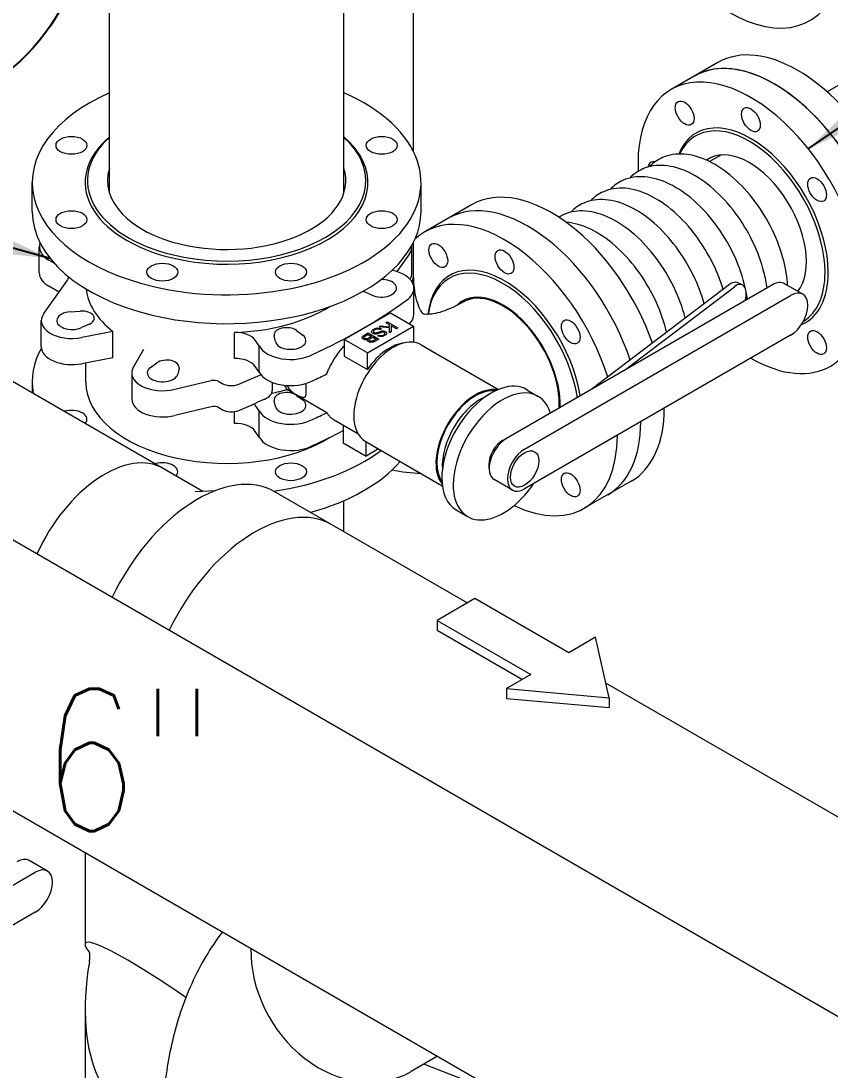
# Model space of a CAD drawing. Header units: millimetres. Extents: x -312439 to 477422, y -331570 to 212570.
# Drawn here: x 346090 to 346801, y 138596 to 139518 of the extents above; entities that cross this region are included whole.
import ezdxf

# ---------------------------------------------------------------- set-up
doc = ezdxf.new("R2010")
doc.units = ezdxf.units.MM
doc.layers.add('ARCONDTEXTO', color=4, linetype='Continuous')
doc.layers.add('TEXTO FORMATO', color=4, linetype='Continuous')
doc.styles.add('ROMAND', font='ROMAND.SHX')
doc.styles.add('ROMANS', font='romans.shx', dxfattribs={"height": 187.5})
doc.dimstyles.new('1-50 (MILIMETRO)', dxfattribs={"dimscale": 0, "dimtxt": 125, "dimasz": 125, "dimexe": 100, "dimexo": 100, "dimgap": 50, "dimtad": 0, "dimdec": 0, "dimzin": 0, "dimdsep": 46, "dimtxsty": 'ROMAND', "dimcen": -390, "dimclrd": 1, "dimclre": 1, "dimclrt": 3, "dimadec": 0, "dimazin": 0, "dimtfac": 1, "dimtdec": 0, "dimtix": 1, "dimtmove": 2, "dimatfit": 2, "dimfxl": 1, "dimtvp": 1, "dimtolj": 1, "dimtzin": 0, "dimarcsym": 0})

msp = doc.modelspace()

# ---------------------------------------------------------------- linework, layer by layer
at = {"color": 5, "linetype": 'Continuous', "lineweight": 0, "extrusion": (4.44089e-16, 0.816497, 0.57735)}
for p, q in [((346167.97, 139366.784), (346167.97, 139891.237)), ((346374.094, 139366.784), (346374.094, 139772.231)), ((346435.388, 139402.826), (346435.388, 139736.843)), ((344984.877, 139695.944), (347569.913, 138203.473)), ((344881.815, 139517.435), (347466.851, 138024.964)), ((346860.65, 139491.318), (346798.75, 139455.58)), ((345877.296, 139319.897), (346249.997, 139104.718)), ((346433.923, 139296.457), (346433.923, 139319.457)), ((346435.388, 139296.009), (346435.388, 139323.543)), ((346435.649, 139260.009), (346435.649, 139283.009)), ((346534.835, 139193.887), (346544.848, 139188.004)), ((346243.464, 139104.351), (346261.405, 139105.357)), ((346482.345, 139006.493), (346312.724, 139104.423)), ((346374.094, 139068.991), (346374.094, 139096.411)), ((348026.67, 138114.876), (346604.188, 138936.147)), ((346456.501, 138608.29), (346433.159, 138594.813))]:
    msp.add_line(p, q, dxfattribs=at)
at = {"color": 4, "linetype": 'Continuous', "lineweight": 0, "extrusion": (4.44089e-16, 0.816497, 0.57735)}
for p, q in [((346702.872, 139481.33), (346661.649, 139457.53)), ((346705.334, 139400.02), (346695.368, 139394.266)), ((346100.18, 139350.485), (346100.18, 139375.885)), ((346441.884, 139350.485), (346441.884, 139375.885)), ((346486.366, 139356.33), (346445.143, 139332.53)), ((346106.418, 139296.457), (346106.418, 139319.457)), ((346431.683, 139313.226), (346420.556, 139297.635)), ((346119.334, 139305.104), (346114.863, 139307.686)), ((346110.381, 139260.743), (346130.746, 139289.283)), ((346123.789, 139279.533), (346114.863, 139284.686)), ((346407.099, 139290.83), (346408.464, 139290.733)), ((346750.708, 139285.942), (346516.882, 139150.942)), ((346712.98, 139286.225), (346592.433, 139194.562)), ((346620.549, 139210.794), (346717.273, 139284.343)), ((346724.157, 139286.047), (346719.864, 139287.929)), ((346777.456, 139277.748), (346761.425, 139287.003)), ((346398.526, 139276.881), (346391.547, 139280.025)), ((346532.912, 139141.687), (346766.739, 139276.687)), ((346773.92, 139281.226), (346772.676, 139280.508)), ((346108.141, 139231.513), (346108.141, 139254.513)), ((346133.6, 139262.233), (346142.387, 139262.859)), ((346374.48, 139238.066), (346415.075, 139261.504)), ((346415.075, 139261.504), (346435.373, 139249.785)), ((346150.517, 139251.525), (346143.538, 139248.381)), ((346332.45, 139245.906), (346337.896, 139241.876)), ((346394.778, 139226.348), (346435.373, 139249.785)), ((346398.477, 139244.867), (346398.585, 139245.328)), ((346398.585, 139245.328), (346398.822, 139245.739)), ((346398.822, 139245.739), (346399.038, 139246.013)), ((346399.038, 139246.013), (346399.318, 139246.275)), ((346399.318, 139246.275), (346399.836, 139246.698)), ((346399.836, 139246.698), (346400.613, 139247.147)), ((346400.095, 139245.204), (346400.052, 139245.079)), ((346400.225, 139245.478), (346400.095, 139245.204)), ((346400.44, 139245.752), (346400.225, 139245.478)), ((346400.742, 139246.026), (346400.44, 139245.752)), ((346400.613, 139247.147), (346401.066, 139247.384)), ((346401.131, 139246.3), (346400.742, 139246.026)), ((346401.066, 139247.384), (346401.541, 139247.583)), ((346401.346, 139246.424), (346401.131, 139246.3)), ((346401.864, 139246.674), (346401.346, 139246.424)), ((346401.541, 139247.583), (346402.015, 139247.757)), ((346402.555, 139246.923), (346401.864, 139246.674)), ((346402.015, 139247.757), (346402.468, 139247.894)), ((346402.468, 139247.894), (346402.943, 139247.994)), ((346403.202, 139247.097), (346402.555, 139246.923)), ((346402.943, 139247.994), (346403.439, 139248.056)), ((346403.849, 139247.147), (346403.202, 139247.097)), ((346403.439, 139248.056), (346404.108, 139248.069)), ((346404.54, 139247.122), (346403.849, 139247.147)), ((346404.108, 139248.069), (346404.842, 139248.044)), ((346405.057, 139247.022), (346404.54, 139247.122)), ((346404.842, 139248.044), (346405.359, 139247.944)), ((346404.949, 139244.593), (346407.085, 139245.303)), ((346404.971, 139249.208), (346406.352, 139250.005)), ((346414.205, 139248.261), (346404.971, 139249.208)), ((346405.532, 139246.848), (346405.057, 139247.022)), ((346405.359, 139247.944), (346405.834, 139247.82)), ((346406.05, 139246.649), (346405.532, 139246.848)), ((346405.834, 139247.82), (346406.309, 139247.645)), ((346407.129, 139247.271), (346406.05, 139246.649)), ((346406.309, 139247.645), (346406.74, 139247.446)), ((346406.352, 139250.005), (346414.119, 139249.208)), ((346406.74, 139247.446), (346407.129, 139247.271)), ((346407.085, 139245.303), (346407.344, 139245.353)), ((346407.344, 139245.353), (346407.841, 139245.44)), ((346407.841, 139245.44), (346408.337, 139245.478)), ((346408.337, 139245.478), (346408.596, 139245.478)), ((346408.596, 139245.478), (346409.286, 139245.403)), ((346409.286, 139245.403), (346409.718, 139245.303)), ((346409.718, 139245.303), (346410.365, 139245.054)), ((346411.012, 139252.745), (346412.177, 139253.418)), ((346414.119, 139250.952), (346411.012, 139252.745)), ((346412.177, 139253.418), (346421.411, 139248.137)), ((346414.119, 139249.208), (346414.119, 139250.952)), ((346414.205, 139243.926), (346414.205, 139248.261)), ((346420.246, 139247.464), (346415.629, 139250.08)), ((346415.629, 139250.08), (346415.672, 139244.823)), ((346421.411, 139248.137), (346420.246, 139247.464)), ((346435.373, 139249.785), (346435.373, 139235.555)), ((346171.136, 139244.864), (346143.739, 139239.649)), ((346171.136, 139221.864), (346171.136, 139244.864)), ((346277.86, 139221.176), (346277.86, 139244.176)), ((346299.706, 139232.265), (346296.105, 139237.264)), ((346313.904, 139236.139), (346312.82, 139241.211)), ((346374.48, 139238.066), (346374.48, 139223.35)), ((346394.778, 139226.348), (346374.48, 139238.066)), ((346390.128, 139240.04), (346390.257, 139240.364)), ((346390.128, 139239.691), (346390.128, 139240.04)), ((346390.171, 139239.567), (346390.128, 139239.691)), ((346390.257, 139239.268), (346390.171, 139239.567)), ((346390.257, 139240.364), (346390.473, 139240.638)), ((346390.386, 139238.944), (346390.257, 139239.268)), ((346390.602, 139238.67), (346390.386, 139238.944)), ((346390.473, 139240.638), (346390.732, 139240.887)), ((346391.293, 139238.172), (346390.602, 139238.67)), ((346390.732, 139240.887), (346390.904, 139241.037)), ((346390.904, 139241.037), (346395.478, 139243.677)), ((346392.069, 139237.823), (346391.293, 139238.172)), ((346391.681, 139239.741), (346391.724, 139240.065)), ((346391.767, 139239.442), (346391.681, 139239.741)), ((346391.724, 139240.065), (346391.94, 139240.339)), ((346392.026, 139239.143), (346391.767, 139239.442)), ((346391.94, 139240.339), (346392.242, 139240.613)), ((346392.371, 139238.894), (346392.026, 139239.143)), ((346392.544, 139237.698), (346392.069, 139237.823)), ((346392.242, 139240.613), (346395.306, 139242.382)), ((346392.803, 139238.645), (346392.371, 139238.894)), ((346393.019, 139237.624), (346392.544, 139237.698)), ((346393.277, 139238.52), (346392.803, 139238.645)), ((346393.493, 139237.599), (346393.019, 139237.624)), ((346393.666, 139238.446), (346393.277, 139238.52)), ((346394.529, 139237.698), (346393.493, 139237.599)), ((346394.097, 139238.446), (346393.666, 139238.446)), ((346394.529, 139238.495), (346394.097, 139238.446)), ((346394.96, 139238.645), (346394.529, 139238.495)), ((346395.09, 139237.823), (346394.529, 139237.698)), ((346394.874, 139237.35), (346395.003, 139237.673)), ((346394.917, 139237.075), (346394.874, 139237.35)), ((346395.003, 139236.777), (346394.917, 139237.075)), ((346395.435, 139238.819), (346394.96, 139238.645)), ((346395.003, 139237.673), (346395.09, 139237.823)), ((346395.219, 139236.502), (346395.003, 139236.777)), ((346395.478, 139236.253), (346395.219, 139236.502)), ((346395.306, 139242.382), (346398.499, 139240.588)), ((346398.499, 139240.588), (346395.435, 139238.819)), ((346395.478, 139243.677), (346404.712, 139238.396)), ((346396.039, 139235.93), (346395.478, 139236.253)), ((346396.471, 139235.73), (346396.039, 139235.93)), ((346396.298, 139237.673), (346396.341, 139237.898)), ((346396.298, 139237.374), (346396.298, 139237.673)), ((346396.471, 139237.075), (346396.298, 139237.374)), ((346396.341, 139237.898), (346396.557, 139238.172)), ((346396.816, 139236.826), (346396.471, 139237.075)), ((346396.557, 139238.172), (346396.902, 139238.421)), ((346397.247, 139236.627), (346396.816, 139236.826)), ((346396.902, 139238.421), (346399.534, 139239.99)), ((346397.722, 139236.502), (346397.247, 139236.627)), ((346398.671, 139236.502), (346397.722, 139236.502)), ((346398.499, 139244.382), (346398.477, 139244.867)), ((346398.671, 139244.083), (346398.499, 139244.382)), ((346398.995, 139243.697), (346398.671, 139244.083)), ((346399.189, 139236.602), (346398.671, 139236.502)), ((346399.318, 139243.435), (346398.995, 139243.697)), ((346399.62, 139236.752), (346399.189, 139236.602)), ((346399.75, 139243.186), (346399.318, 139243.435)), ((346399.534, 139239.99), (346402.425, 139238.321)), ((346400.095, 139236.926), (346399.62, 139236.752)), ((346400.483, 139242.937), (346399.75, 139243.186)), ((346400.052, 139245.079), (346400.052, 139244.78)), ((346400.052, 139244.78), (346400.181, 139244.506)), ((346400.311, 139237.051), (346400.095, 139236.926)), ((346400.57, 139236.004), (346400.138, 139235.805)), ((346400.181, 139244.506), (346400.44, 139244.207)), ((346402.425, 139238.321), (346400.311, 139237.051)), ((346400.44, 139244.207), (346400.893, 139243.971)), ((346400.958, 139242.812), (346400.483, 139242.937)), ((346404.712, 139238.396), (346400.57, 139236.004)), ((346400.893, 139243.971), (346401.303, 139243.834)), ((346401.713, 139242.75), (346400.958, 139242.812)), ((346401.303, 139243.834), (346401.735, 139243.784)), ((346402.512, 139242.762), (346401.713, 139242.75)), ((346401.735, 139243.784), (346402.209, 139243.809)), ((346402.209, 139243.809), (346402.749, 139243.896)), ((346403.267, 139242.924), (346402.512, 139242.762)), ((346402.749, 139243.896), (346403.375, 139244.058)), ((346403.504, 139242.987), (346403.267, 139242.924)), ((346403.375, 139244.058), (346404.949, 139244.593)), ((346407.215, 139244.232), (346403.504, 139242.987)), ((346403.849, 139241.193), (346404.971, 139241.841)), ((346404.065, 139241.068), (346403.849, 139241.193)), ((346404.453, 139240.894), (346404.065, 139241.068)), ((346404.885, 139240.744), (346404.453, 139240.894)), ((346405.661, 139240.545), (346404.885, 139240.744)), ((346404.971, 139241.841), (346405.446, 139241.616)), ((346405.446, 139241.616), (346405.92, 139241.492)), ((346406.33, 139240.483), (346405.661, 139240.545)), ((346405.92, 139241.492), (346406.654, 139241.417)), ((346406.783, 139240.495), (346406.33, 139240.483)), ((346406.654, 139241.417), (346406.999, 139241.417)), ((346407.431, 139240.57), (346406.783, 139240.495)), ((346406.999, 139241.417), (346407.56, 139241.492)), ((346407.495, 139244.319), (346407.215, 139244.232)), ((346407.668, 139240.607), (346407.431, 139240.57)), ((346408.056, 139244.444), (346407.495, 139244.319)), ((346407.56, 139241.492), (346408.035, 139241.616)), ((346408.121, 139240.719), (346407.668, 139240.607)), ((346408.035, 139241.616), (346408.509, 139241.791)), ((346408.337, 139244.481), (346408.056, 139244.444)), ((346408.337, 139240.794), (346408.121, 139240.719)), ((346408.984, 139244.431), (346408.337, 139244.481)), ((346408.811, 139240.919), (346408.337, 139240.794)), ((346408.509, 139241.791), (346409.157, 139242.115)), ((346409.243, 139241.118), (346408.811, 139240.919)), ((346409.588, 139244.207), (346408.984, 139244.431)), ((346409.157, 139242.115), (346409.502, 139242.364)), ((346409.718, 139241.342), (346409.243, 139241.118)), ((346409.502, 139242.364), (346409.912, 139242.775)), ((346410.084, 139243.697), (346409.588, 139244.207)), ((346410.71, 139241.915), (346409.718, 139241.342)), ((346409.912, 139242.775), (346410.063, 139243.061)), ((346410.063, 139243.061), (346410.127, 139243.373)), ((346410.127, 139243.373), (346410.084, 139243.697)), ((346410.365, 139245.054), (346410.753, 139244.83)), ((346410.861, 139242.052), (346410.71, 139241.915)), ((346410.753, 139244.83), (346411.12, 139244.568)), ((346411.141, 139242.339), (346410.861, 139242.052)), ((346411.12, 139244.568), (346411.379, 139244.294)), ((346411.271, 139242.488), (346411.141, 139242.339)), ((346411.487, 139242.762), (346411.271, 139242.488)), ((346411.379, 139244.294), (346411.551, 139244.02)), ((346411.616, 139243.036), (346411.487, 139242.762)), ((346411.551, 139244.02), (346411.659, 139243.734)), ((346411.702, 139243.335), (346411.616, 139243.036)), ((346411.659, 139243.734), (346411.702, 139243.335)), ((346415.672, 139244.823), (346414.205, 139243.926)), ((346766.739, 139241.687), (346532.912, 139106.687)), ((346198.077, 139229.31), (346189.044, 139213.492)), ((346299.706, 139209.265), (346299.706, 139232.265)), ((346396.945, 139235.606), (346396.471, 139235.73)), ((346397.463, 139235.506), (346396.945, 139235.606)), ((346397.981, 139235.456), (346397.463, 139235.506)), ((346398.542, 139235.481), (346397.981, 139235.456)), ((346398.628, 139235.481), (346398.542, 139235.481)), ((346399.189, 139235.556), (346398.628, 139235.481)), ((346399.707, 139235.655), (346399.189, 139235.556)), ((346400.138, 139235.805), (346399.707, 139235.655)), ((346441.885, 139233.411), (346509.992, 139194.09)), ((346171.136, 139221.864), (346143.739, 139216.649)), ((346374.48, 139223.35), (346394.778, 139211.631)), ((346394.778, 139211.631), (346394.778, 139226.348)), ((346147.333, 139200.485), (346147.333, 139217.333)), ((346187.68, 139208.591), (346187.68, 139185.591)), ((346204.168, 139213.376), (346209.614, 139217.406)), ((346229.244, 139212.711), (346228.16, 139207.639)), ((346299.706, 139209.265), (346296.105, 139214.264)), ((346100.18, 139200.485), (346100.18, 139191.215)), ((346225.581, 139194.233), (346257.505, 139201.828)), ((346264.168, 139201.059), (346267.225, 139199.294)), ((346298.256, 139205.786), (346301.159, 139207.064)), ((346311.158, 139200.292), (346311.158, 139193.229)), ((346359.067, 139173.673), (346323.968, 139193.937)), ((346304.6, 139185.58), (346298.256, 139182.786)), ((346313.904, 139179.139), (346312.82, 139184.211)), ((346332.45, 139188.906), (346337.896, 139184.876)), ((346257.505, 139178.828), (346225.581, 139171.233)), ((346267.225, 139176.294), (346264.168, 139178.059)), ((346277.86, 139164.176), (346277.86, 139174.645)), ((346299.706, 139175.265), (346296.105, 139180.264)), ((346299.706, 139152.265), (346299.706, 139175.265)), ((346386.472, 139155.096), (346365.671, 139167.105)), ((346373.385, 139162.651), (346373.385, 139147.209)), ((346299.706, 139152.265), (346296.105, 139157.264)), ((346373.385, 139147.209), (346393.683, 139135.49)), ((346392.895, 139148.558), (346460.577, 139109.482)), ((346393.683, 139135.49), (346393.683, 139148.104)), ((346404.607, 139141.797), (346393.683, 139135.49)), ((346522.196, 139105.625), (346506.165, 139114.88)), ((346626.599, 139113.439), (346585.376, 139089.639)), ((346472.795, 139088.288), (346482.809, 139082.405)), ((346489.138, 139010.415), (346455.922, 138991.238)), ((346571.688, 138962.756), (346489.138, 139010.415)), ((346455.922, 138991.238), (346538.471, 138943.578)), ((346455.922, 138991.238), (346455.922, 138982.695)), ((346455.922, 138982.695), (346531.073, 138939.307)), ((346595.176, 138976.317), (346571.688, 138962.756)), ((346607.109, 138923.128), (346595.176, 138976.317)), ((346538.471, 138943.578), (346517.101, 138931.24)), ((346517.101, 138931.24), (346607.109, 138923.128)), ((346517.101, 138931.24), (346517.101, 138922.696)), ((346517.101, 138922.696), (346607.109, 138914.585)), ((346607.109, 138923.128), (346607.109, 138914.585)), ((346146.72, 138787.141), (346146.72, 138706.554)), ((346113.56, 138770.948), (346097.53, 138780.203)), ((345869.017, 138634.887), (346102.844, 138769.887)), ((346102.844, 138734.887), (345869.017, 138599.887)), ((346146.72, 138649.401), (346146.72, 138430.885)), ((346485.538, 138585.187), (346444.392, 138601.298))]:
    msp.add_line(p, q, dxfattribs=at)
at = {"color": 4, "linetype": 'Continuous', "lineweight": 0}
for centre, major_axis, ratio, start_param, end_param in [((346713.579, 139639.584), (70.117, -121.446), 0.5773503, 5.1450894, 6.4822367), ((346772.989, 139359.884), (-70.117, 121.446), 0.5773503, 3.1415927, 6.2831853), ((346752.377, 139347.984), (-70.117, 121.446), 0.5773503, 3.1415927, 6.2831853), ((346752.377, 139347.984), (70.117, -121.446), 0.5773503, 0.7853982, 3.1415927), ((346731.766, 139336.084), (70.117, -121.446), 0.5773503, 0.7853982, 3.9923619), ((346271.032, 139375.885), (-170.852, 0), 0.5773503, 5.3599285, 7.4612826), ((346271.032, 139375.885), (-170.852, 0), 0.5773503, 1.1780972, 4.0648495), ((346731.766, 139336.084), (48.071, -83.262), 0.5773503, 0.7853982, 3.5596832), ((346730.38, 139335.284), (47.091, -81.565), 0.5773503, 0.7853982, 3.5220032), ((346271.032, 139375.885), (-124.312, 0), 0.5773503, 5.6898207, 7.4612826), ((346271.032, 139377.485), (122.352, 0), 0.5773503, 2.5724111, 4.3196899), ((346271.032, 139375.885), (-124.312, 0), 0.5773503, 1.1780972, 3.7349573), ((346271.032, 139377.485), (122.352, 0), 0.5773503, 4.3196899, 6.8523669), ((346730.38, 139335.284), (35.518, -61.518), 0.5773503, 0.2345621, 3.2010625), ((346649.493, 139383.584), (5.818, -10.076), 0.5773503, 2.6038491, 3.8081087), ((346556.482, 139234.884), (70.117, -121.446), 0.5773503, 1.2476918, 3.1415927), ((346535.871, 139222.984), (70.117, -121.446), 0.5773503, 1.2242333, 3.1415927), ((346271.032, 139350.485), (170.852, 0), 0.5773503, 3.1415927, 4.3196899), ((346271.032, 139350.485), (170.852, 0), 0.5773503, 4.3196899, 6.2831853), ((346515.259, 139211.084), (70.117, -121.446), 0.5773503, 1.2005264, 3.2714379), ((346135.25, 139319.457), (-28.832, 0), 0.5773503, 6.078, 7.0685835), ((346515.259, 139211.084), (48.071, -83.262), 0.5773503, 0.9882118, 3.7988444), ((346513.874, 139210.284), (47.091, -81.565), 0.5773503, 0.9744403, 3.7733612), ((346135.25, 139296.457), (-28.832, 0), 0.5773503, 0, 0.7853982), ((346113.76, 139293.323), (18.371, 0), 0.5773503, 5.8923976, 6.2577611), ((346406.843, 139283.009), (28.806, 0), 0.5773503, 5.5507149, 7.5144461), ((346731.766, 139336.084), (48.071, -83.262), 0.5773503, 6.2108687, 7.0685835), ((346730.38, 139335.284), (47.091, -81.565), 0.5773503, 0.0122309, 0.7853982), ((346271.032, 139286.985), (-123.699, 0), 0.5773503, 0.06591, 0.6307786), ((346406.814, 139283.013), (13.472, 0), 0.5773503, 4.0497563, 7.7312146), ((346712.98, 139272.225), (6.884, 15.704), 0.493747, 0, 0.7260513), ((346717.273, 139270.343), (-6.884, -15.704), 0.493747, 1.8967117, 3.867644), ((346750.708, 139268.442), (10.717, 18.562), 0.5773503, 0, 0.7853982), ((346731.766, 139336.084), (70.117, -121.446), 0.5773503, 5.4985697, 7.0685835), ((346766.739, 139259.187), (-10.717, -18.562), 0.5773503, 0.7853982, 3.9269908), ((346271.032, 139315.485), (123.699, 0), 0.5773503, 4.7676151, 5.5340199), ((346021.617, 139459.485), (520.517, 0), 0.5773503, 5.3865482, 5.6090261), ((346135.25, 139254.513), (-27.109, 0), 0.5773503, 5.8737687, 8.1724889), ((346135.25, 139254.513), (-13.472, 0), 0.5773503, 4.8351545, 8.5166127), ((346143.736, 139256.543), (11.023, 0), 0.5773503, 5.3750201, 7.9767471), ((346323.76, 139241.991), (11.023, 0), 0.5773503, 0.6626311, 3.2643581), ((346278.874, 139233.585), (-18.371, 0), 0.5773503, 3.4957179, 4.7676151), ((346327.275, 139237.091), (-13.472, 0), 0.5773503, 0.1227655, 3.8042237), ((346417.39, 139190.985), (-24.495, -42.426), 0.5773503, 3.1415927, 5.4977871), ((346271.032, 139200.485), (170.852, 0), 0.5773503, 2.833735, 3.2406335), ((346135.25, 139231.513), (-27.109, 0), 0.5773503, 0, 1.8893036), ((346327.281, 139237.074), (-28.806, 0), 0.5773503, 0.2933434, 2.3032668), ((346414.528, 139192.637), (23.27, 40.305), 0.5773503, 0.3872078, 1.4290703), ((346218.304, 139213.491), (11.023, 0), 0.5773503, 6.1604182, 8.7621453), ((346278.874, 139210.585), (-18.371, 0), 0.5773503, 3.4957179, 4.7676151), ((346214.789, 139208.591), (27.109, 0), 0.5773503, 2.8230854, 5.1218056), ((346214.789, 139208.591), (-13.472, 0), 0.5773503, 5.6205526, 9.3020109), ((346327.281, 139214.074), (-28.806, 0), 0.5773503, 0.2933434, 2.3032668), ((346271.032, 139200.485), (-123.699, 0), 0.5773503, 0, 2.4003829), ((346259.838, 139198.559), (6.124, 0), 0.5773503, 0.7853982, 1.961584), ((346275.019, 139203.794), (11.023, 0), 0.5773503, 3.9269908, 5.3544297), ((345982.755, 139442.529), (517.381, 0), 0.5773503, 5.3282352, 5.3682023), ((346021.617, 139436.485), (520.517, 0), 0.5773503, 5.3865482, 5.4177363), ((346503.815, 139141.087), (-31.02, -52.799), 0.5823607, 3.1415927, 5.5021835), ((346294.495, 139193.229), (16.663, 0), 0.5773503, 5.3639692, 6.2831853), ((346271.032, 139258.485), (123.699, 0), 0.5773503, 5.0382336, 5.1546022), ((346323.76, 139184.991), (11.023, 0), 0.5773503, 0.6626311, 3.2643581), ((346489.64, 139149.271), (-24.495, -42.426), 0.5773503, 3.3370905, 6.064011), ((346513.829, 139135.204), (-31.02, -52.799), 0.5823607, 2.6525624, 5.5021835), ((346489.64, 139149.271), (23.921, 41.432), 0.5773503, 0.2430827, 0.7853982), ((346214.789, 139185.591), (-27.109, 0), 0.5773503, 0, 1.9802129), ((345982.755, 139419.529), (-517.381, 0), 0.5773503, 2.1866425, 2.2266097), ((346278.874, 139176.585), (-18.371, 0), 0.5773503, 3.4957179, 3.6171654), ((346327.275, 139180.091), (-13.472, 0), 0.5773503, 0.1227655, 3.8042237), ((346122.521, 139361.227), (233.085, -175.431), 0.1043952, 5.905742, 5.9619009), ((346489.64, 139149.271), (23.921, 41.432), 0.5773503, 0.7853982, 2.8735652), ((346494.376, 139146.537), (-23.921, -41.432), 0.5773503, 3.805993, 5.5722222), ((346134.684, 139167.878), (13.595, 0), 0.5773503, 5.8106044, 8.3265625), ((346259.838, 139175.559), (-6.124, 0), 0.5773503, 3.9269908, 5.1031767), ((346275.019, 139180.794), (-11.023, 0), 0.5773503, 0.7853982, 2.212837), ((346327.281, 139180.074), (-28.806, 0), 0.5773503, 0.2933434, 2.3032668), ((346021.617, 139402.485), (520.517, 0), 0.5773503, 5.3865482, 5.4177363), ((346556.482, 139234.884), (70.117, -121.446), 0.5773503, 0, 0.7846157), ((346278.874, 139153.585), (-18.371, 0), 0.5773503, 3.4957179, 4.7676151), ((346417.39, 139190.985), (-24.495, -42.426), 0.5773503, 5.4977871, 6.2831853), ((346535.871, 139222.984), (70.117, -121.446), 0.5773503, 0, 0.7846157), ((346021.617, 139379.485), (520.517, 0), 0.5773503, 5.3865482, 5.4544475), ((346515.259, 139211.084), (70.117, -121.446), 0.5773503, 5.5832252, 7.067801), ((346327.281, 139157.074), (-28.806, 0), 0.5773503, 0.2933434, 2.3032668), ((346516.882, 139133.442), (-10.717, -18.562), 0.5773503, 3.9269908, 6.2831853), ((346513.829, 139135.204), (-8.773, -15.195), 0.5773503, 3.9269908, 5.4977871), ((346271.032, 139200.485), (170.852, 0), 0.5773503, 4.9554955, 5.6302998), ((346532.912, 139124.187), (10.717, 18.562), 0.5773503, 0.7853982, 3.9269908), ((346214.555, 139121.764), (13.595, 0), 0.5773503, 5.8106044, 8.3265625), ((346271.032, 139175.085), (-170.852, 0), 0.5773503, 2.0156691, 2.6758126), ((346513.829, 139135.204), (-8.773, -15.195), 0.5773503, 5.4977871, 5.7209135), ((346503.815, 139141.087), (-31.02, -52.799), 0.5823607, 5.5021835, 6.2831853), ((346513.829, 139135.204), (-31.02, -52.799), 0.5823607, 5.5021835, 7.7405636), ((346086.813, 138761.642), (10.717, 18.562), 0.5773503, 0, 0.7853982), ((346102.844, 138752.387), (-10.717, -18.562), 0.5773503, 0.7853982, 3.9269908), ((346271.032, 138616.069), (-123.988, 91.599), 0.0978959, 5.0763738, 6.5985022), ((346271.032, 138739.887), (-83.802, -180.843), 0.5077224, 5.209054, 6.5527375)]:
    msp.add_ellipse(centre, major_axis=major_axis, ratio=ratio, start_param=start_param, end_param=end_param, dxfattribs=at)
for centre, major_axis in [((346673.59, 139436.847), (5.818, -10.076)), ((346731.766, 139431.084), (5.818, -10.076)), ((346134.684, 139408.492), (-13.595, 0)), ((346407.38, 139408.492), (-13.595, 0)), ((346789.941, 139369.672), (-5.818, 10.076)), ((346134.684, 139343.278), (-13.595, 0)), ((346407.38, 139343.278), (-13.595, 0)), ((346457.084, 139311.847), (5.818, -10.076)), ((346515.259, 139306.084), (5.818, -10.076)), ((346214.555, 139297.164), (-13.595, 0)), ((346327.509, 139297.164), (-13.595, 0)), ((346573.435, 139244.672), (-5.818, 10.076)), ((346789.941, 139235.322), (-5.818, 10.076)), ((346532.912, 139124.187), (-8.773, -15.195)), ((346327.509, 139121.764), (13.595, 0)), ((346573.435, 139110.322), (-5.818, 10.076))]:
    msp.add_ellipse(centre, major_axis=major_axis, ratio=0.5773503, dxfattribs=at)
at = {"color": 5, "linetype": 'Continuous', "lineweight": 0}
for centre, major_axis, ratio, start_param, end_param in [((346271.032, 139377.485), (104.716, 0), 0.5773503, 2.9636533, 4.3196899), ((346271.032, 139377.485), (104.716, 0), 0.5773503, 4.3196899, 6.4611246), ((346406.814, 139319.457), (27.109, 0), 0.5773503, 5.8737687, 6.3559681), ((346406.814, 139296.457), (27.109, 0), 0.5773503, 5.9220989, 6.2831853), ((346365.394, 139296.009), (69.994, 0), 0.5773503, 6.0926091, 6.2831853), ((346398.328, 139285.043), (-11.023, 0), 0.5773503, 0.8477105, 0.9081637), ((346513.874, 139210.284), (35.518, -61.518), 0.5773503, 0.7307928, 3.2984999), ((346513.874, 139210.284), (34.997, -60.617), 0.5773503, 0.7853982, 3.1415927), ((346535.871, 139222.984), (35.518, -61.518), 0.5773503, 3.4564323, 3.481239), ((346535.871, 139222.984), (34.293, -59.397), 0.5773503, 3.408813, 3.4341272), ((346535.871, 139222.984), (30.619, -53.033), 0.5773503, 3.2605556, 3.2880462), ((346406.843, 139260.009), (28.806, 0), 0.5773503, 5.7666453, 6.2831853), ((346513.874, 139210.284), (34.997, -60.617), 0.5773503, 0.7140424, 0.7853982), ((346163.886, 139035.428), (-51.531, -89.255), 0.5773503, 3.1415927, 4.8828259), ((346245.639, 138988.228), (-67.085, -116.195), 0.5773503, 3.1415927, 4.8430473), ((346295.868, 138959.228), (-67.085, -116.195), 0.5773503, 3.1415927, 4.8430473), ((346381.628, 138684.068), (-51.531, 89.255), 0.8164966, 0.936815, 3.1415927)]:
    msp.add_ellipse(centre, major_axis=major_axis, ratio=ratio, start_param=start_param, end_param=end_param, dxfattribs=at)
at = {"color": 4, "linetype": 'Continuous', "lineweight": 0}
for points, knots in [([(346763.988, 139285.524), (346763.622, 139292.466), (346762.476, 139299.721), (346758.315, 139316.098), (346754.929, 139325.264), (346746.352, 139342.944), (346741.17, 139351.457), (346729.503, 139367.035), (346723.02, 139374.097), (346709.313, 139386.085), (346702.09, 139390.999), (346687.538, 139398.076), (346680.201, 139400.246), (346666.404, 139401.305), (346659.903, 139400.335), (346649.859, 139395.923), (346646.009, 139393.208), (346642.756, 139389.808)], [0.0626314, 0.0626314, 0.0626314, 0.0626314, 0.3311572, 0.3311572, 0.6612789, 0.6612789, 0.9899629, 0.9899629, 1.3188617, 1.3188617, 1.6494604, 1.6494604, 1.9798425, 1.9798425, 2.2926986, 2.2926986, 2.5231338, 2.5231338, 2.5231338, 2.5231338]), ([(346745.963, 139283.202), (346745.375, 139287.749), (346744.478, 139292.39), (346740.995, 139306.098), (346737.608, 139315.264), (346729.031, 139332.944), (346723.849, 139341.457), (346712.183, 139357.035), (346705.699, 139364.097), (346691.993, 139376.085), (346684.769, 139380.999), (346670.218, 139388.076), (346662.881, 139390.246), (346649.083, 139391.305), (346642.582, 139390.335), (346632.538, 139385.923), (346628.689, 139383.208), (346625.436, 139379.808)], [0.1601751, 0.1601751, 0.1601751, 0.1601751, 0.3311572, 0.3311572, 0.6612789, 0.6612789, 0.9899629, 0.9899629, 1.3188617, 1.3188617, 1.6494604, 1.6494604, 1.9798425, 1.9798425, 2.2926986, 2.2926986, 2.5231338, 2.5231338, 2.5231338, 2.5231338]), ([(346727.056, 139282.422), (346726.726, 139283.965), (346726.363, 139285.514), (346723.674, 139296.098), (346720.288, 139305.264), (346711.71, 139322.944), (346706.529, 139331.457), (346694.862, 139347.035), (346688.379, 139354.097), (346674.672, 139366.085), (346667.449, 139370.999), (346652.897, 139378.076), (346645.56, 139380.246), (346631.763, 139381.305), (346625.262, 139380.335), (346615.218, 139375.923), (346611.368, 139373.208), (346608.115, 139369.808)], [0.274381, 0.274381, 0.274381, 0.274381, 0.3311572, 0.3311572, 0.6612789, 0.6612789, 0.9899629, 0.9899629, 1.3188617, 1.3188617, 1.6494604, 1.6494604, 1.9798425, 1.9798425, 2.2926986, 2.2926986, 2.5231338, 2.5231338, 2.5231338, 2.5231338]), ([(346707.315, 139281.918), (346705.116, 139289.364), (346702.199, 139296.847), (346694.39, 139312.944), (346689.208, 139321.457), (346677.542, 139337.035), (346671.058, 139344.097), (346657.352, 139356.085), (346650.128, 139360.999), (346635.577, 139368.076), (346628.24, 139370.246), (346614.442, 139371.305), (346607.941, 139370.335), (346597.897, 139365.923), (346594.048, 139363.208), (346590.795, 139359.808)], [0.3901385, 0.3901385, 0.3901385, 0.3901385, 0.6612789, 0.6612789, 0.9899629, 0.9899629, 1.3188617, 1.3188617, 1.6494604, 1.6494604, 1.9798425, 1.9798425, 2.2926986, 2.2926986, 2.5231338, 2.5231338, 2.5231338, 2.5231338]), ([(346690.736, 139269.311), (346688.468, 139277.613), (346685.291, 139285.997), (346677.069, 139302.944), (346671.888, 139311.457), (346660.221, 139327.035), (346653.738, 139334.097), (346640.031, 139346.085), (346632.808, 139350.999), (346618.256, 139358.076), (346610.919, 139360.246), (346597.122, 139361.305), (346590.621, 139360.335), (346580.577, 139355.923), (346576.727, 139353.208), (346573.474, 139349.808)], [0.3584695, 0.3584695, 0.3584695, 0.3584695, 0.6612789, 0.6612789, 0.9899629, 0.9899629, 1.3188617, 1.3188617, 1.6494604, 1.6494604, 1.9798425, 1.9798425, 2.2926986, 2.2926986, 2.5231338, 2.5231338, 2.5231338, 2.5231338]), ([(346674.108, 139256.667), (346674.075, 139256.801), (346674.041, 139256.934), (346671.713, 139266.098), (346668.326, 139275.264), (346659.749, 139292.944), (346654.567, 139301.457), (346642.901, 139317.035), (346636.417, 139324.097), (346622.711, 139336.085), (346615.487, 139340.999), (346600.936, 139348.076), (346593.599, 139350.246), (346579.801, 139351.305), (346573.3, 139350.335), (346565.945, 139347.104), (346564.428, 139346.3), (346562.977, 139345.389)], [0.3262836, 0.3262836, 0.3262836, 0.3262836, 0.3311572, 0.3311572, 0.6612789, 0.6612789, 0.9899629, 0.9899629, 1.3188617, 1.3188617, 1.6494604, 1.6494604, 1.9798425, 1.9798425, 2.2926986, 2.2926986, 2.3777037, 2.3777037, 2.3777037, 2.3777037]), ([(346657.656, 139244.157), (346657.427, 139245.164), (346657.184, 139246.173), (346654.626, 139256.231), (346651.232, 139265.413), (346642.635, 139283.119), (346637.443, 139291.643), (346625.752, 139307.24), (346619.255, 139314.31), (346605.519, 139326.309), (346598.278, 139331.227), (346583.73, 139338.283), (346576.415, 139340.444), (346569.342, 139340.993)], [0.2945107, 0.2945107, 0.2945107, 0.2945107, 0.3314022, 0.3314022, 0.6617565, 0.6617565, 0.9906422, 0.9906422, 1.3197508, 1.3197508, 1.6505986, 1.6505986, 1.9792844, 1.9792844, 1.9792844, 1.9792844]), ([(346359.067, 139207.673), (346359.22, 139208.076), (346359.378, 139208.478), (346360.098, 139210.268), (346360.705, 139211.648), (346362.003, 139214.368), (346362.693, 139215.708), (346364.139, 139218.328), (346364.895, 139219.607), (346366.447, 139222.083), (346367.272, 139223.322), (346369.004, 139225.776), (346369.913, 139226.991), (346371.799, 139229.371), (346372.777, 139230.537), (346374.013, 139231.928), (346374.246, 139232.187), (346374.48, 139232.443)], [16.8661181, 16.8661181, 16.8661181, 16.8661181, 17.9028988, 17.9028988, 21.4834786, 21.4834786, 25.0640584, 25.0640584, 28.6446382, 28.6446382, 32.2252102, 32.2252102, 35.8057821, 35.8057821, 39.3863541, 39.3863541, 40.2119217, 40.2119217, 40.2119217, 40.2119217]), ([(346340.743, 139199.371), (346340.744, 139198.63), (346340.745, 139197.916), (346340.745, 139197.236), (346340.745, 139196.023), (346340.744, 139194.822), (346340.725, 139192.567), (346340.706, 139191.512), (346340.62, 139190.122), (346340.582, 139189.691), (346340.472, 139188.905), (346340.402, 139188.55), (346340.211, 139187.928), (346340.092, 139187.661), (346339.778, 139187.233), (346339.584, 139187.071), (346339.197, 139186.933), (346339.046, 139186.905), (346338.698, 139186.898), (346338.503, 139186.921), (346338.163, 139187.001), (346338.032, 139187.04), (346337.896, 139187.089)], [-2.0404213, -2.0404213, -2.0404213, -2.0404213, 0, 0, 0, 3.6398027, 3.6398027, 7.2796053, 7.2796053, 9.0995067, 9.0995067, 10.919408, 10.919408, 12.7393093, 12.7393093, 14.5592107, 14.5592107, 15.4903209, 15.4903209, 16.4214311, 16.4214311, 16.9568767, 16.9568767, 16.9568767, 16.9568767]), ([(346321.756, 139197.752), (346322.041, 139197.148), (346322.347, 139196.557), (346323.075, 139195.277), (346323.508, 139194.594), (346323.968, 139193.937)], [12.4220588, 12.4220588, 12.4220588, 12.4220588, 14.4753929, 14.4753929, 16.9865237, 16.9865237, 16.9865237, 16.9865237]), ([(346332.45, 139189.177), (346332.413, 139189.192), (346332.376, 139189.207), (346332.093, 139189.331), (346331.827, 139189.466), (346331.28, 139189.782), (346330.986, 139189.97), (346330.375, 139190.393), (346330.058, 139190.629), (346329.428, 139191.132), (346329.113, 139191.4), (346328.507, 139191.946), (346328.216, 139192.225), (346327.654, 139192.79), (346327.378, 139193.084), (346326.852, 139193.674), (346326.602, 139193.971), (346325.885, 139194.868), (346325.452, 139195.475), (346324.755, 139196.569), (346324.475, 139197.05), (346324.217, 139197.538)], [19.0802587, 19.0802587, 19.0802587, 19.0802587, 19.2237909, 19.2237909, 20.1714723, 20.1714723, 21.1191538, 21.1191538, 22.0668352, 22.0668352, 23.0145167, 23.0145167, 23.9621981, 23.9621981, 24.9859948, 24.9859948, 26.0097915, 26.0097915, 28.0573848, 28.0573848, 29.6221343, 29.6221343, 29.6221343, 29.6221343]), ([(346365.671, 139167.105), (346364.895, 139167.553), (346364.139, 139168.069), (346362.693, 139169.235), (346362.003, 139169.885), (346360.705, 139171.314), (346360.098, 139172.093), (346359.378, 139173.173), (346359.22, 139173.42), (346359.067, 139173.673)], [200.5122183, 200.5122183, 200.5122183, 200.5122183, 204.0927981, 204.0927981, 207.6733778, 207.6733778, 211.2539576, 211.2539576, 212.2907384, 212.2907384, 212.2907384, 212.2907384]), ([(346150.376, 138691.123), (346150.422, 138691.395), (346150.466, 138691.672), (346150.585, 138692.476), (346150.655, 138693.009), (346150.769, 138694.053), (346150.813, 138694.565), (346150.872, 138695.533), (346150.886, 138695.988), (346150.886, 138696.814), (346150.872, 138697.208), (346150.813, 138697.92), (346150.769, 138698.238), (346150.655, 138698.775), (346150.585, 138698.995), (346150.466, 138699.253), (346150.422, 138699.327), (346150.376, 138699.388)], [17.8979536, 17.8979536, 17.8979536, 17.8979536, 18.5592168, 18.5592168, 19.797742, 19.797742, 21.0362672, 21.0362672, 22.2747923, 22.2747923, 23.5133175, 23.5133175, 24.7518427, 24.7518427, 25.9903679, 25.9903679, 26.6516311, 26.6516311, 26.6516311, 26.6516311])]:
    msp.add_open_spline(points, degree=3, knots=knots, dxfattribs=at)
at = {"color": 5, "linetype": 'Continuous', "lineweight": 0}
for points, knots in [([(346478.877, 139270.901), (346470.97, 139266.336), (346463.87, 139263.411), (346452.811, 139260.247), (346448.88, 139259.968), (346443.848, 139260.17), (346443.887, 139260.496), (346443.871, 139260.506), (346443.258, 139260.583), (346439.992, 139266.392), (346437.845, 139271.745), (346435.838, 139284.409), (346435.388, 139289.87), (346435.388, 139296.009)], [1.5707963, 1.5707963, 1.5707963, 1.5707963, 1.8179228, 1.8179228, 2.0618101, 2.0618101, 2.3717354, 2.3717354, 2.6858947, 2.6858947, 2.9754222, 2.9754222, 3.1415927, 3.1415927, 3.1415927, 3.1415927]), ([(346267.263, 138717.546), (346261.983, 138710.572), (346257.145, 138703.33), (346243.545, 138680.361), (346236.243, 138663.988), (346224.953, 138630.383), (346220.953, 138613.141), (346215.742, 138578.163), (346214.531, 138560.421), (346214.531, 138542.529)], [2.59510996, 2.59510996, 2.59510996, 2.59510996, 2.67035376, 2.67035376, 2.82743339, 2.82743339, 2.98451302, 2.98451302, 3.14159265, 3.14159265, 3.14159265, 3.14159265])]:
    msp.add_open_spline(points, degree=3, knots=knots, dxfattribs=at)
at = {"color": 4, "linetype": 'Continuous', "lineweight": 0}
msp.add_open_spline([(346728.643, 139273.202), (346728.354, 139275.431), (346727.992, 139277.683), (346727.557, 139279.95)], degree=3, dxfattribs=at)
at = {"color": 5, "linetype": 'Continuous', "lineweight": 0}
msp.add_open_spline([(346442.113, 139120.142), (346433.526, 139120.429), (346424.884, 139121.418), (346416.324, 139123.186)], degree=3, dxfattribs=at)
at = {"layer": 'TEXTO FORMATO', "color": 1}
msp.add_circle((345976.906, 139607.131), 167.835, dxfattribs=at)

# ---------------------------------------------------------------- texts
at = {"layer": 'ARCONDTEXTO', "linetype": 'Continuous', "lineweight": -3, "style": 'ROMANS', "width": 0.8}
msp.add_text('6"', height=125, dxfattribs=at).set_placement((346107.619, 138806.142))

# ---------------------------------------------------------------- leaders
at = {"layer": 'TEXTO FORMATO'}
for points in [[(346782.191, 139405.561), (347372.993, 139806.797), (347418.327, 139806.797)], [(346115.895, 139309.161), (345288.889, 139537.943), (345288.889, 139564.579)]]:
    msp.add_leader(points, dimstyle='1-50 (MILIMETRO)', override={"dimscale": 1}, dxfattribs=at)

doc.saveas('drawing.dxf')
